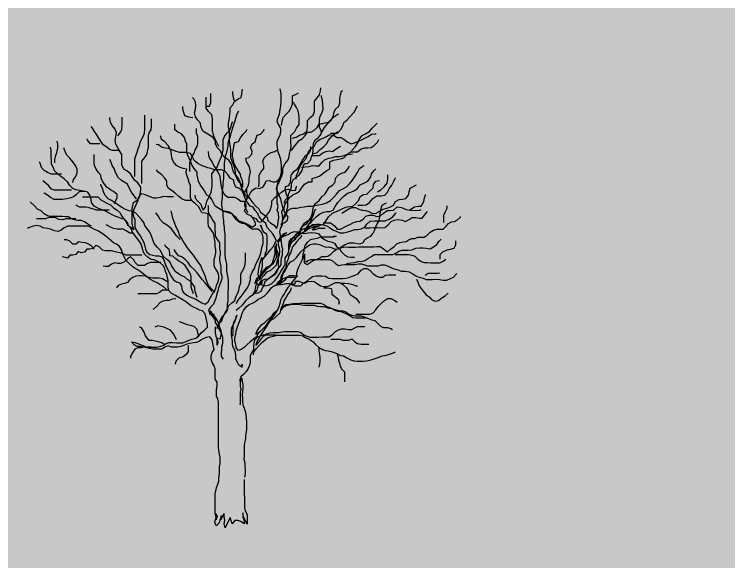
# Model space of a CAD drawing. Header units: centimetres. Extents: x 0 to 642158, y -847 to 649707.
# Drawn here: x 618043.47 to 618049.22, y 620519.72 to 620524.12 of the extents above; entities that cross this region are included whole.
import ezdxf

# ---------------------------------------------------------------- set-up
doc = ezdxf.new("R2010")
doc.units = ezdxf.units.CM
doc.header["$MEASUREMENT"] = 0
doc.layers.add('MEV_schema paysager_Ha', color=7, linetype='Continuous', lineweight=25, transparency=0.13)
doc.layers.add('MEV_vegetal_V', color=7, linetype='Continuous', lineweight=25)

# ---------------------------------------------------------------- blocks, each defined once
blk = doc.blocks.new('chataignier')
at = {"layer": 'MEV_vegetal_V'}
for points in [[(0.233, 23.665), (0.289, 23.889), (0.065, 24.113), (-0.103, 24.393), (-0.215, 24.617), (-0.215, 24.841), (-0.243, 25.065), (-0.327, 25.289), (-0.439, 25.569), (-0.523, 25.821), (-0.523, 26.353), (-0.551, 26.577), (-0.608, 26.801), (-0.635, 27.052), (-0.635, 27.668), (-0.692, 27.976), (-0.692, 28.256), (-0.635, 28.592), (-0.608, 28.872), (-0.579, 29.096), (-0.579, 29.32), (-0.383, 29.544), (-0.271, 29.768), (-0.019, 29.964), (0.205, 30.048), (0.233, 30.272), (0.261, 30.524), (0.289, 30.636)], [(0.569, 23.637), (0.569, 23.413), (0.625, 23.189), (0.793, 22.937), (1.017, 22.657), (1.213, 22.433), (1.437, 22.237), (1.549, 22.013), (1.801, 21.817), (2.025, 21.649), (2.053, 21.425), (2.277, 21.229), (2.501, 21.089), (2.67, 20.865), (2.754, 21.089), (2.782, 21.341), (2.838, 21.593), (2.81, 21.929), (2.726, 22.153), (2.782, 22.405), (2.726, 22.657), (2.726, 23.721), (2.754, 24.029), (2.838, 24.281), (2.95, 24.533), (3.034, 24.785), (3.034, 25.289), (2.978, 25.709), (2.894, 25.989), (2.782, 26.213), (2.726, 26.717), (2.726, 26.969), (2.81, 27.193), (2.922, 27.416), (2.978, 27.668), (2.978, 27.892), (2.81, 28.144), (2.726, 28.368), (2.754, 28.592), (2.894, 28.872), (2.922, 29.208), (2.978, 29.488), (3.006, 29.796), (3.006, 30.328), (2.95, 30.552), (2.922, 30.664)], [(3.79, 27.193), (4.042, 27.277), (4.294, 27.416), (4.574, 27.501), (4.798, 27.697), (4.854, 27.948), (4.854, 28.424), (5.022, 28.648), (5.246, 28.816), (5.33, 29.068), (5.33, 29.796), (5.526, 30.02), (5.694, 30.244), (5.75, 30.524), (5.778, 30.72)], [(-1.364, 26.605), (-1.532, 26.941), (-1.644, 27.164), (-1.756, 27.416), (-1.812, 27.724), (-1.812, 28.564), (-1.868, 28.844), (-2.092, 29.068), (-2.26, 29.292), (-2.26, 30.076)], [(-2.24, 29.449), (-2.034, 29.449), (-1.931, 29.689), (-1.931, 30.341)], [(-0.284, 29.826), (-0.353, 30.032), (-0.387, 30.341), (-0.387, 30.478)], [(3.034, 28.088), (3.062, 28.396), (3.146, 28.648), (3.342, 28.872), (3.566, 29.096), (3.706, 29.348), (3.79, 29.572), (3.79, 30.16), (4.042, 30.272), (4.21, 30.384)], [(3.23, 22.629), (3.286, 22.853), (3.482, 23.077), (3.538, 23.329), (3.65, 23.553), (3.734, 23.777), (3.734, 24.001), (3.818, 24.253), (4.07, 24.477), (4.294, 24.645), (4.462, 24.925), (4.546, 25.205), (4.63, 25.429), (4.854, 25.429), (5.05, 25.653), (5.134, 25.877), (5.218, 26.101), (5.246, 26.353), (5.246, 26.577), (5.274, 26.829), (5.386, 27.081), (5.61, 27.249), (5.807, 27.472), (5.834, 27.697), (5.694, 27.948), (5.694, 28.508), (5.723, 28.732), (5.863, 28.956), (5.947, 29.236), (5.89, 29.852), (5.834, 30.104), (5.834, 30.188)], [(5.807, 27.556), (6.031, 27.948), (6.255, 28.2), (6.507, 28.452), (6.675, 28.76), (6.703, 28.984), (6.815, 29.236), (7.039, 29.432), (7.123, 29.684), (7.123, 29.964), (7.151, 30.244), (7.235, 30.496), (7.319, 30.552)], [(0.429, 23.329), (0.261, 23.609), (0.177, 23.889), (0.121, 24.141), (0.009, 24.365), (-0.159, 24.589), (-0.355, 24.841), (-0.411, 25.065), (-0.495, 25.373), (-0.664, 25.653), (-0.944, 25.849), (-1.168, 26.073), (-1.252, 26.297), (-1.476, 26.521), (-1.616, 26.773), (-1.616, 26.997), (-1.756, 27.221), (-2.148, 27.472), (-2.484, 27.697), (-2.624, 28.004), (-2.652, 28.256), (-2.876, 28.48), (-3.016, 28.704), (-3.072, 28.984), (-3.016, 29.236), (-2.988, 29.488), (-3.016, 29.712), (-3.128, 29.964), (-3.212, 30.048)], [(3.062, 24.729), (3.09, 24.981), (3.174, 25.205), (3.286, 25.429), (3.482, 25.681), (3.566, 25.905), (3.594, 26.129), (3.65, 26.353), (3.706, 26.661), (3.678, 26.885), (3.678, 27.389), (3.958, 27.668), (4.07, 27.892), (4.266, 28.144), (4.266, 28.592), (4.238, 28.872), (4.182, 29.124), (4.07, 29.348), (3.93, 29.572), (3.874, 29.712)], [(-3.201, 28.626), (-3.475, 28.66), (-3.75, 28.763), (-3.852, 29.072), (-3.887, 29.278), (-3.887, 29.415)], [(-2.129, 22.477), (-2.129, 22.052), (-2.044, 21.839), (-1.917, 21.626), (-1.789, 21.414), (-1.661, 21.201), (-1.661, 20.776), (-1.619, 20.521), (-1.619, 20.309), (-1.491, 20.096), (-1.321, 19.883), (-1.321, 19.458), (-1.279, 19.246), (-1.279, 19.033), (-1.321, 18.821), (-1.321, 18.608), (-1.236, 18.183), (-1.236, 17.758), (-1.151, 17.545), (-1.151, 17.333), (-1.236, 17.12), (-1.406, 16.695), (-1.449, 16.482), (-1.534, 16.185), (-1.576, 15.972), (-1.746, 15.547), (-1.959, 15.335), (-2.087, 15.122), (-2.002, 14.867), (-1.789, 14.697), (-1.661, 14.484), (-1.619, 14.272), (-1.491, 14.059), (-1.491, 13.847), (-1.449, 14.059), (-1.321, 14.272), (-1.236, 14.484), (-1.109, 14.697), (-0.896, 14.909), (-0.768, 15.122), (-0.768, 15.547), (-0.726, 15.76), (-0.726, 16.44), (-0.683, 16.652), (-0.683, 17.163), (-0.726, 17.375), (-0.811, 17.885), (-0.811, 18.353), (-0.896, 18.778), (-0.938, 19.033), (-0.938, 20.479), (-0.981, 20.734), (-0.981, 20.946), (-1.024, 21.201), (-1.024, 21.414), (-1.066, 21.711), (-1.066, 21.924), (-1.109, 22.264), (-1.151, 22.477), (-1.151, 22.732), (-1.109, 22.987), (-1.109, 23.582), (-1.066, 23.837), (-1.066, 24.092), (-1.024, 24.347), (-1.024, 24.772), (-0.981, 24.985), (-0.981, 25.453), (-0.938, 25.708), (-0.896, 25.963), (-0.811, 26.218), (-0.726, 26.643), (-0.726, 26.856), (-0.641, 27.111), (-0.556, 27.323), (-0.513, 27.536), (-0.428, 27.791), (-0.343, 28.088), (-0.258, 28.343), (-0.173, 28.599), (-0.088, 28.896), (0.04, 29.109)], [(6.451, 27.556), (6.955, 27.556), (7.179, 27.808), (7.319, 28.06), (7.403, 28.284), (7.627, 28.48), (7.823, 28.704), (8.131, 29.04), (8.243, 29.264), (8.355, 29.46)], [(-10.933, 23.072), (-9.869, 23.072), (-9.657, 22.859), (-9.402, 22.732), (-9.189, 22.604), (-8.976, 22.519), (-8.764, 22.307), (-8.509, 22.137), (-8.296, 21.967), (-8.211, 21.754), (-8.041, 21.541), (-7.871, 21.329), (-7.786, 21.116), (-7.573, 20.946), (-7.318, 20.776), (-7.403, 20.989), (-7.445, 21.201), (-7.445, 22.264), (-7.36, 22.689), (-7.148, 22.817), (-6.935, 23.029), (-6.85, 23.54), (-6.85, 23.752), (-7.063, 24.05), (-7.275, 24.22), (-7.403, 24.432), (-7.573, 24.687), (-7.828, 24.9), (-8.041, 25.027), (-8.168, 25.325), (-8.168, 26.048), (-8.338, 26.303), (-8.466, 26.515), (-8.594, 26.771), (-8.636, 27.026), (-8.594, 27.281), (-8.551, 27.578), (-8.636, 27.833), (-8.849, 28.088), (-8.976, 28.301), (-9.019, 28.556), (-9.019, 28.641)], [(-8.45, 27.357), (-8.244, 27.631), (-8.176, 27.837), (-8.142, 28.146), (-8.142, 28.66)], [(-7.275, 24.517), (-7.275, 25.75), (-7.19, 25.963), (-7.105, 26.218), (-7.02, 26.473), (-6.935, 26.685), (-6.892, 26.898), (-6.807, 27.111), (-6.68, 27.323), (-6.595, 27.536), (-6.552, 27.833), (-6.552, 28.811)], [(3.734, 26.325), (3.874, 26.549), (4.07, 26.801), (4.266, 27.025), (4.49, 27.164), (4.686, 27.389), (4.854, 27.612), (5.078, 27.612), (5.302, 27.724), (5.526, 27.948), (5.666, 28.172), (5.975, 28.256), (6.311, 28.312), (6.535, 28.536), (6.759, 28.732), (6.983, 28.872), (7.039, 28.9)], [(-6.765, 24.007), (-6.765, 25.58), (-6.552, 25.835), (-6.425, 26.048), (-6.382, 26.26), (-6.297, 26.558), (-6.297, 27.366), (-6.254, 27.578), (-6.127, 27.791), (-6.084, 28.046), (-6.084, 28.556)], [(-0.13, 15.59), (-0.045, 15.802), (0.167, 16.057), (0.337, 16.27), (0.465, 16.482), (0.635, 16.695), (0.763, 16.95), (0.848, 17.29), (0.848, 17.503), (0.975, 17.8), (1.145, 18.098), (1.188, 18.31), (1.358, 18.608), (1.486, 18.863), (1.571, 19.118), (1.613, 19.373), (1.656, 19.586), (1.741, 19.798), (1.741, 20.224), (1.698, 20.436), (1.571, 20.649), (1.358, 20.819), (0.933, 20.819), (0.508, 21.159), (0.295, 21.201), (0.082, 21.286), (-0.13, 21.456), (-0.301, 21.669), (-0.428, 21.882), (-0.683, 21.967), (-1.024, 22.052), (-1.364, 22.264), (-1.619, 22.434), (-1.746, 22.647), (-1.874, 22.902), (-2.002, 23.114), (-2.214, 23.199), (-2.384, 23.497), (-2.512, 23.71), (-2.682, 23.922), (-2.81, 24.177), (-2.852, 24.39), (-2.895, 24.602), (-2.895, 24.815), (-3.107, 25.07), (-3.278, 25.325), (-3.363, 25.58), (-3.448, 25.793), (-3.575, 26.048), (-3.618, 26.303), (-3.618, 26.771), (-3.703, 26.983), (-3.788, 27.238), (-4.001, 27.493), (-4.256, 27.621), (-4.468, 27.791), (-4.468, 28.173)], [(-3.065, 23.199), (-3.022, 22.987), (-2.852, 22.774), (-2.64, 22.562), (-2.554, 22.349), (-2.469, 22.137), (-2.299, 22.349), (-2.257, 22.562), (-2.214, 22.774), (-2.087, 22.987), (-2.002, 23.199), (-1.917, 23.412), (-1.832, 23.837), (-1.832, 24.262), (-1.874, 24.475), (-1.874, 24.687), (-1.704, 24.9), (-1.491, 25.155), (-1.364, 25.495), (-1.279, 25.708), (-1.194, 25.92), (-1.109, 26.133), (-1.066, 26.388), (-1.066, 27.111), (-0.981, 27.323), (-0.811, 27.536), (-0.598, 27.791), (-0.513, 28.003), (-0.471, 28.216), (-0.386, 28.343)], [(7.935, 26.297), (8.215, 26.605), (8.383, 26.857), (8.467, 27.108), (8.691, 27.389), (8.915, 27.501), (9.196, 27.668), (9.392, 27.892), (9.588, 28.116), (9.728, 28.256)], [(-8.313, 26.328), (-8.828, 26.328), (-9.034, 26.396), (-9.239, 26.568), (-9.48, 26.739), (-9.651, 26.979), (-9.788, 27.185), (-9.926, 27.425), (-10.097, 27.665), (-10.235, 27.906), (-10.337, 28.008)], [(-3.405, 24.857), (-3.405, 25.495), (-3.32, 25.708), (-3.235, 25.92), (-3.107, 26.133), (-3.022, 26.388), (-2.895, 26.6), (-2.852, 26.813), (-2.852, 27.323), (-2.937, 27.536), (-2.937, 27.876)], [(0.317, 23.749), (0.317, 24.001), (0.289, 24.225), (0.177, 24.449), (0.149, 24.673), (-0.047, 24.953), (-0.187, 25.177), (-0.299, 25.401), (-0.355, 25.653), (-0.411, 25.877), (-0.411, 26.129), (-0.355, 26.409), (-0.327, 26.661), (-0.243, 26.885), (0.009, 26.969), (0.149, 27.221), (0.317, 27.445), (0.541, 27.697), (0.625, 27.836)], [(0.681, 22.965), (0.485, 23.189), (0.457, 23.441), (0.597, 23.665), (0.709, 23.917), (0.765, 24.141), (0.765, 24.365), (0.793, 24.617), (0.849, 24.841), (0.793, 25.065), (0.737, 25.289), (0.569, 25.541), (0.513, 25.793), (0.737, 25.849), (0.933, 26.073), (0.961, 26.297), (0.849, 26.521), (0.961, 26.801), (1.185, 26.941), (1.241, 27.193), (1.325, 27.416), (1.549, 27.472), (1.773, 27.724), (1.801, 27.836)], [(5.218, 26.129), (5.498, 26.157), (5.723, 26.409), (5.975, 26.577), (6.171, 26.801), (6.311, 27.052), (6.535, 27.304), (6.787, 27.528), (6.983, 27.668)], [(-9.72, 26.808), (-10.372, 26.808), (-10.578, 27.048), (-10.612, 27.151)], [(-4.553, 23.072), (-4.979, 23.072), (-5.234, 23.114), (-5.489, 23.029), (-5.744, 22.987), (-5.957, 22.987), (-6.595, 23.242), (-6.807, 23.284), (-7.02, 23.029), (-7.063, 22.817), (-7.148, 22.604), (-7.275, 22.349), (-7.36, 22.137), (-7.403, 21.924), (-7.36, 21.711), (-7.275, 21.499), (-7.275, 20.989), (-7.19, 20.776), (-7.063, 20.564), (-6.892, 20.351), (-6.765, 20.139), (-6.637, 19.883), (-6.552, 19.628), (-6.51, 19.416), (-6.425, 19.203), (-6.212, 19.033), (-5.999, 18.991), (-5.787, 18.948), (-5.574, 18.948), (-5.361, 18.863), (-5.234, 18.651), (-5.106, 18.31), (-5.021, 18.098), (-4.894, 17.885), (-4.809, 17.673), (-4.681, 17.46), (-4.553, 17.248), (-4.341, 17.12), (-4.128, 17.035), (-4.001, 16.823), (-3.958, 16.61), (-3.873, 16.397), (-3.618, 16.185), (-3.405, 16.057), (-2.98, 15.887), (-2.554, 15.632), (-2.342, 15.547), (-2.129, 15.717), (-1.959, 16.015), (-1.832, 16.227), (-1.704, 16.44), (-1.576, 16.652), (-1.534, 16.865), (-1.449, 17.078), (-1.364, 17.333), (-1.364, 17.545), (-1.449, 17.8), (-1.576, 18.013), (-1.704, 18.225), (-1.704, 18.693), (-1.619, 18.906), (-1.576, 19.161), (-1.576, 19.373), (-1.619, 19.586), (-1.619, 19.841), (-1.704, 20.266), (-1.746, 20.521), (-2.087, 21.031), (-2.129, 21.244), (-2.129, 21.882), (-2.342, 21.924), (-2.554, 21.967), (-2.682, 22.179), (-2.81, 22.392), (-3.022, 22.604), (-3.235, 22.774), (-3.363, 22.987), (-3.363, 23.88), (-3.448, 24.092), (-3.533, 24.347), (-3.618, 24.602), (-3.66, 24.815), (-3.618, 25.027), (-3.873, 25.07), (-4.128, 25.155), (-4.341, 25.283), (-4.553, 25.538), (-4.638, 25.75), (-4.681, 26.005), (-4.724, 26.26), (-4.809, 26.473), (-4.936, 26.685), (-5.149, 26.941), (-5.404, 27.111), (-5.446, 27.323), (-5.489, 27.366)], [(2.978, 21.173), (3.202, 21.257), (3.426, 21.425), (3.482, 21.649), (3.342, 21.873), (3.202, 22.097), (3.202, 22.349), (3.286, 22.573), (3.454, 22.797), (3.594, 23.021), (3.818, 23.217), (4.07, 23.329), (4.294, 23.469), (4.434, 23.693), (4.63, 23.973), (4.91, 24.141), (5.162, 24.141), (5.162, 24.365), (5.47, 24.449), (5.694, 24.533), (5.947, 24.729), (6.199, 24.925), (6.423, 25.037), (6.423, 25.541), (6.675, 25.653), (6.927, 25.709), (7.151, 25.737), (7.403, 25.821), (7.627, 26.045), (7.851, 26.241), (8.355, 26.241), (8.607, 26.437), (8.859, 26.521), (9.083, 26.521), (9.308, 26.549), (9.532, 26.689), (9.756, 26.913), (9.84, 27.108)], [(4.042, 24.309), (4.07, 24.589), (4.182, 24.841), (4.266, 25.065), (4.35, 25.289), (4.546, 25.541), (4.742, 25.765), (4.854, 26.017), (4.91, 26.241), (5.106, 26.465), (5.33, 26.661), (5.47, 26.941), (5.723, 27.137), (5.947, 27.193), (6.171, 27.304), (6.423, 27.445), (6.675, 27.416), (6.927, 27.249), (7.179, 27.249), (7.403, 27.137), (7.683, 26.913), (7.907, 26.801), (8.131, 26.857), (8.355, 26.969), (8.579, 27.052), (8.831, 27.164), (9.112, 27.304), (9.336, 27.472), (9.56, 27.501), (9.672, 27.501)], [(-1.534, 0.413), (-1.576, 0.668), (-1.619, 0.88), (-1.619, 2.241), (-1.534, 2.666), (-1.449, 2.921), (-1.364, 3.133), (-1.364, 3.388), (-1.321, 3.644), (-1.321, 4.154), (-1.279, 4.366), (-1.279, 4.791), (-1.321, 5.004), (-1.364, 5.302), (-1.406, 5.514), (-1.406, 8.66), (-1.449, 8.873), (-1.534, 9.085), (-1.534, 9.553), (-1.491, 9.808), (-1.491, 10.063), (-1.619, 10.275), (-1.619, 10.998), (-1.704, 11.211), (-1.832, 11.466), (-1.917, 11.678), (-1.917, 11.933), (-1.832, 12.146), (-1.704, 12.359), (-1.746, 12.571), (-1.789, 12.784), (-1.832, 13.039), (-2.002, 13.251), (-2.257, 13.209), (-2.512, 13.081), (-2.725, 12.954), (-2.937, 12.869), (-3.15, 12.826), (-3.405, 12.784), (-3.618, 12.741), (-3.83, 12.656), (-4.043, 12.571), (-4.256, 12.529), (-4.681, 12.529), (-4.936, 12.614), (-5.149, 12.529), (-5.361, 12.401), (-5.999, 12.401), (-6.254, 12.444), (-6.892, 12.571), (-7.105, 12.571), (-7.318, 12.699), (-7.488, 12.911), (-7.275, 12.869), (-7.063, 12.784), (-6.425, 12.529), (-5.744, 12.529), (-5.532, 12.571), (-5.276, 12.656), (-5.064, 12.784), (-4.851, 12.869), (-4.596, 12.869), (-4.341, 12.826), (-3.915, 12.826), (-3.278, 13.081), (-2.98, 13.166), (-2.767, 13.336), (-2.597, 13.549), (-2.384, 13.719), (-2.172, 13.932), (-2.172, 14.144), (-2.257, 14.569), (-2.342, 14.867), (-2.512, 15.08), (-2.725, 15.122), (-2.937, 15.25), (-3.15, 15.335), (-3.363, 15.462), (-3.618, 15.675), (-3.83, 15.802), (-4.468, 16.185), (-4.724, 16.312), (-4.894, 16.525), (-4.936, 16.823), (-4.936, 17.205), (-4.979, 17.418), (-5.021, 17.63), (-5.106, 17.843), (-5.149, 18.055), (-5.276, 18.268), (-5.489, 18.438), (-5.702, 18.566), (-5.914, 18.651), (-6.127, 18.693), (-6.34, 18.821), (-6.552, 19.033), (-6.68, 19.246), (-6.722, 19.458), (-6.85, 19.798), (-6.978, 20.011), (-7.148, 20.224), (-7.318, 20.436), (-7.445, 20.649), (-7.53, 20.861), (-7.701, 21.074), (-7.786, 21.286), (-7.956, 21.499), (-8.168, 21.541), (-8.381, 21.626), (-8.594, 21.711), (-8.806, 21.797), (-9.061, 21.924), (-9.274, 22.052), (-9.487, 22.137), (-9.699, 22.222), (-9.912, 22.307), (-10.125, 22.434), (-10.295, 22.689), (-10.337, 22.902), (-10.422, 23.199), (-10.55, 23.412), (-10.763, 23.455), (-10.975, 23.497), (-11.401, 23.582), (-11.613, 23.667), (-11.826, 23.88), (-11.996, 24.135), (-12.209, 24.347), (-12.464, 24.517), (-12.676, 24.687), (-12.889, 24.9), (-12.974, 25.113), (-13.102, 25.368), (-13.102, 25.58), (-13.144, 25.92), (-13.144, 26.345), (-13.187, 26.558)], [(-12.877, 25.47), (-12.877, 25.71), (-12.808, 25.985), (-12.739, 26.191), (-12.671, 26.499), (-12.671, 26.774), (-12.705, 26.979)], [(1.521, 21.117), (1.633, 20.865), (1.577, 21.089), (1.633, 20.865), (1.745, 20.641), (1.969, 20.473), (1.997, 20.249), (1.997, 19.773), (1.969, 19.549), (1.969, 19.325), (1.885, 19.101), (1.829, 18.877), (1.661, 18.653), (1.857, 18.877), (2.053, 19.129), (2.249, 19.353), (2.445, 19.577), (2.557, 19.801), (2.641, 20.025), (2.557, 20.249), (2.417, 20.473), (2.221, 20.697), (2.025, 20.921), (1.913, 21.201), (1.661, 21.425), (1.465, 21.677), (1.353, 21.901), (1.185, 22.125), (1.045, 22.349), (0.821, 22.433), (0.597, 22.741), (0.485, 22.965), (0.373, 23.245), (0.261, 23.497), (0.037, 23.693), (-0.187, 23.749), (-0.299, 24.029), (-0.327, 24.253), (-0.579, 24.393), (-0.748, 24.645), (-0.944, 24.869), (-1.196, 24.981), (-1.672, 24.981), (-1.924, 25.065), (-2.148, 25.121), (-2.596, 25.289), (-2.848, 25.429), (-3.1, 25.625), (-3.24, 25.905), (-3.352, 26.129), (-3.66, 26.185), (-4.109, 26.185), (-4.361, 26.269), (-4.641, 26.381), (-4.893, 26.465), (-5.117, 26.493), (-5.341, 26.549), (-5.593, 26.717), (-5.761, 26.745)], [(5.05, 26.605), (5.022, 26.325), (4.882, 26.101), (4.658, 25.905), (4.49, 25.681), (4.378, 25.457), (4.238, 25.205), (4.07, 24.981), (3.846, 24.813), (3.678, 24.589), (3.65, 24.365), (3.622, 24.113), (3.51, 23.861), (3.286, 23.777), (3.286, 23.525), (3.342, 23.273), (3.454, 23.049), (3.454, 22.349), (3.37, 22.125), (3.37, 21.901), (3.202, 21.621), (3.062, 21.341), (3.062, 21.117), (2.95, 20.893), (2.95, 20.865)], [(5.19, 25.989), (5.666, 25.989), (5.919, 26.157), (6.143, 26.269), (6.367, 26.297), (6.591, 26.269), (6.871, 26.465), (7.123, 26.605), (7.179, 26.633)], [(-11.613, 24.092), (-11.571, 24.305), (-11.401, 24.517), (-11.315, 24.772), (-11.315, 25.027), (-11.401, 25.24), (-11.613, 25.538), (-11.826, 25.793), (-12.038, 26.005), (-12.124, 26.218), (-12.209, 26.43), (-12.209, 26.515)], [(-2.12, 26.269), (-2.092, 25.989), (-2.008, 25.737), (-1.84, 25.513), (-1.728, 25.261), (-1.588, 25.037), (-1.448, 24.813), (-1.308, 24.561), (-1.252, 24.057), (-1.196, 23.721), (-1.112, 23.497), (-1, 23.273), (-0.748, 23.049), (-0.271, 23.049), (-0.047, 22.937), (0.177, 22.769), (0.401, 22.769), (0.513, 22.545), (0.513, 22.321), (0.401, 22.097), (0.625, 21.873), (0.849, 21.761), (1.045, 21.537), (1.185, 21.285), (1.185, 21.061), (0.961, 20.921), (0.737, 21.089), (0.513, 21.201), (0.261, 21.313), (0.037, 21.397), (-0.159, 21.621), (-0.383, 21.845), (-0.635, 22.013), (-0.86, 22.041), (-1.112, 22.097), (-1.28, 22.209)], [(1.437, 23.777), (1.465, 24.085), (1.465, 24.589), (1.577, 24.813), (1.773, 25.065), (1.773, 25.289), (1.717, 25.569), (1.801, 25.821), (2.081, 26.073), (2.305, 26.185), (2.557, 26.269), (2.698, 26.353)], [(4.434, 25.149), (4.686, 25.177), (4.966, 25.205), (5.19, 25.289), (5.442, 25.261), (5.666, 25.261), (5.863, 25.485), (6.087, 25.709), (6.339, 25.793), (6.591, 25.849), (6.815, 25.905), (7.067, 25.905), (7.347, 25.961), (7.571, 26.045), (7.851, 26.073), (7.991, 26.101)], [(-8.679, 22.604), (-8.594, 22.817), (-8.509, 23.029), (-8.509, 23.242), (-8.764, 23.455), (-8.976, 23.582), (-9.232, 23.752), (-9.402, 23.965), (-9.529, 24.177), (-9.614, 24.39), (-9.657, 24.602), (-9.827, 24.815), (-9.997, 25.07), (-10.082, 25.283), (-10.125, 25.495), (-10.125, 26.048)], [(-7.148, 22.944), (-7.318, 23.157), (-7.488, 23.412), (-7.658, 23.71), (-7.786, 23.965), (-8.211, 24.22), (-8.424, 24.432), (-8.551, 24.645), (-8.636, 24.857), (-8.721, 25.07), (-8.849, 25.283), (-8.934, 25.495), (-9.019, 25.708)], [(-12.396, 24.681), (-13.117, 24.681), (-13.391, 24.784), (-13.631, 24.921), (-13.803, 25.127), (-13.906, 25.436), (-13.94, 25.539)], [(3.09, 24.981), (3.09, 24.757), (3.034, 24.533), (2.922, 24.309), (2.838, 24.085), (2.698, 23.861), (2.641, 23.637), (2.754, 23.385), (2.866, 23.161), (2.95, 22.937), (3.006, 22.713), (3.062, 22.461), (3.118, 22.237), (3.034, 22.013), (3.062, 21.789), (3.09, 21.565), (3.062, 21.341), (3.062, 21.089), (2.922, 20.837), (2.894, 20.613), (2.922, 20.361), (2.95, 20.137), (3.006, 19.913), (3.034, 19.661), (3.09, 19.437), (3.062, 19.213), (3.062, 18.989), (3.006, 18.765), (2.978, 18.541), (2.978, 18.317), (2.81, 18.093), (2.698, 17.841), (2.501, 17.589), (2.053, 17.309), (1.829, 17.281), (1.605, 17.169), (1.549, 16.945), (1.829, 16.833), (2.109, 16.889), (2.333, 17.001), (2.557, 17.197), (2.726, 17.421), (2.894, 17.673), (3.006, 17.897), (3.174, 18.121), (3.286, 18.345), (3.286, 18.793), (3.454, 19.017), (3.538, 19.269), (3.594, 19.493), (3.65, 19.717), (3.762, 19.941), (3.986, 20.109), (4.154, 20.361), (4.322, 20.585), (4.35, 20.809), (4.518, 21.033), (4.798, 21.201), (4.966, 21.425), (5.106, 21.649), (5.19, 21.929), (5.218, 22.153), (5.274, 22.377), (5.414, 22.601), (5.666, 22.825), (5.863, 23.077), (6.087, 23.301), (6.227, 23.525), (6.367, 23.749), (6.591, 23.889), (6.787, 24.113), (6.815, 24.393), (7.011, 24.617), (7.263, 24.729), (7.487, 24.813), (7.683, 25.037), (7.795, 25.261)], [(3.034, 21.089), (3.118, 21.453), (3.23, 21.789), (3.37, 22.013), (3.594, 22.209), (3.818, 22.293), (4.098, 22.293), (4.378, 22.349), (4.602, 22.377), (4.854, 22.433), (5.106, 22.433), (5.358, 22.461), (5.61, 22.517), (5.89, 22.573), (6.171, 22.657), (6.451, 22.825), (6.703, 23.049), (6.871, 23.273), (7.095, 23.525), (7.319, 23.637), (7.571, 23.777), (7.795, 24.001), (7.991, 24.253), (8.187, 24.533), (8.355, 24.785), (8.495, 25.065), (8.719, 25.233), (8.831, 25.289)], [(-3.235, 22.817), (-3.703, 22.817), (-3.958, 22.944), (-4.171, 23.114), (-4.426, 23.327), (-4.638, 23.497), (-4.894, 23.667), (-5.021, 23.922), (-5.021, 24.177), (-5.149, 24.39), (-5.404, 24.645), (-5.617, 24.815), (-5.744, 24.985)], [(5.022, 21.201), (5.19, 21.425), (5.47, 21.705), (5.694, 21.873), (5.975, 22.013), (6.199, 22.041), (6.423, 22.041), (6.647, 22.153), (6.787, 22.405), (6.983, 22.685), (7.179, 22.909), (7.403, 23.133), (7.655, 23.329), (7.879, 23.413), (8.103, 23.497), (8.327, 23.637), (8.551, 23.917), (8.803, 24.029), (9.083, 24.169), (9.28, 24.477), (9.336, 24.701), (9.532, 24.925), (9.644, 25.037)], [(9.756, 23.441), (9.98, 23.581), (10.232, 23.777), (10.428, 24.029), (10.484, 24.309), (10.484, 24.617)], [(-11.698, 23.54), (-12.889, 23.54), (-13.102, 23.625), (-13.314, 23.88), (-13.612, 24.135), (-13.697, 24.22)], [(0.653, 21.957), (0.541, 22.209), (0.457, 22.461), (0.457, 22.685), (0.597, 22.909), (0.737, 23.133), (0.849, 23.357), (1.017, 23.581), (1.241, 23.721), (1.465, 23.665), (1.717, 23.749), (1.857, 23.973), (1.941, 24.197), (2.165, 24.225), (2.417, 24.141), (2.641, 24.141), (2.894, 24.365), (3.006, 24.449)], [(6.087, 20.865), (5.61, 20.865), (5.386, 20.753), (5.162, 20.753), (5.414, 20.949), (5.666, 21.005), (5.414, 20.977), (5.19, 20.893), (4.966, 20.865), (4.742, 20.697), (4.518, 20.585), (4.294, 20.417), (4.042, 20.193), (3.79, 20.165), (3.622, 19.941), (3.538, 19.689), (3.79, 19.969), (4.014, 20.109), (4.154, 20.333), (4.266, 20.557), (4.462, 20.781), (4.742, 20.893), (4.966, 21.005), (5.246, 21.033), (5.47, 21.033), (5.694, 21.089), (5.947, 21.145), (6.143, 21.369), (6.311, 21.677), (6.591, 21.929), (7.095, 22.153), (7.319, 22.265), (7.543, 22.349), (7.767, 22.405), (7.991, 22.405), (8.243, 22.601), (8.439, 22.853), (8.551, 23.105), (8.775, 23.245), (8.999, 23.273), (9.252, 23.497), (9.448, 23.721), (9.476, 23.945), (9.644, 24.169), (9.868, 24.225), (9.896, 24.225)], [(8.383, 22.489), (8.691, 22.489), (8.972, 22.517), (9.196, 22.685), (9.42, 22.965), (9.7, 23.161), (10.008, 23.161), (10.26, 23.189), (10.456, 23.413), (10.568, 23.637), (10.764, 23.889), (10.904, 24.169), (10.988, 24.393), (11.016, 24.421)], [(-2.895, 16.015), (-3.065, 16.525), (-3.065, 16.737), (-3.192, 16.95), (-3.363, 17.163), (-3.575, 17.29), (-3.788, 17.46), (-4.001, 17.545), (-4.213, 17.673), (-4.426, 17.843), (-4.553, 18.055), (-4.681, 18.268), (-4.809, 18.523), (-5.021, 18.693), (-5.276, 18.906), (-5.361, 19.118), (-5.489, 19.331), (-5.702, 19.543), (-5.914, 19.798), (-6.127, 20.394), (-6.212, 20.606), (-6.382, 20.819), (-6.552, 21.074), (-6.637, 21.286), (-6.807, 21.499), (-6.978, 21.711), (-7.19, 21.924), (-7.403, 22.052), (-7.658, 22.094), (-7.913, 22.179), (-8.126, 22.307), (-8.466, 22.519), (-8.679, 22.689), (-8.891, 22.817), (-9.146, 22.944), (-9.317, 23.157), (-9.444, 23.369), (-9.529, 23.667), (-9.657, 23.922), (-9.657, 23.965)], [(0.989, 21.649), (1.213, 21.565), (1.353, 21.341), (1.577, 21.313), (1.773, 21.537), (1.997, 21.789), (2.193, 22.069), (2.305, 22.349), (2.333, 22.573), (2.333, 22.797), (2.557, 23.021), (2.782, 23.189), (3.034, 23.413), (3.258, 23.581), (3.51, 23.609), (3.762, 23.525), (4.014, 23.553), (4.07, 23.805), (4.098, 23.861)], [(7.263, 21.929), (7.515, 22.097), (7.739, 22.237), (7.991, 22.321), (8.215, 22.321), (8.439, 22.209), (8.691, 22.153), (8.915, 22.125), (9.14, 22.041), (9.364, 21.929), (9.616, 21.901), (9.868, 22.041), (10.12, 22.209), (10.4, 22.293), (10.624, 22.349), (10.876, 22.489), (11.016, 22.741), (11.268, 22.881), (11.52, 22.909), (11.744, 22.965), (11.94, 23.189), (11.968, 23.441), (12.052, 23.693), (12.501, 23.917)], [(-10.72, 23.455), (-11.145, 23.455), (-11.358, 23.242), (-11.571, 23.072), (-11.826, 22.987), (-12.038, 22.944), (-12.336, 22.902), (-12.932, 22.902), (-13.187, 23.029), (-13.399, 23.199), (-13.612, 23.327), (-13.654, 23.369)], [(12.034, 22.177), (12.343, 22.383), (12.618, 22.418), (12.824, 22.418), (12.995, 22.761), (13.064, 23.001), (13.132, 23.206), (13.132, 23.241)], [(-10.295, 21.031), (-10.55, 21.159), (-10.805, 21.329), (-11.018, 21.414), (-11.273, 21.414), (-11.486, 21.456), (-11.698, 21.541), (-11.911, 21.669), (-12.124, 21.669), (-12.336, 21.711), (-13.187, 21.711), (-13.399, 21.754), (-13.612, 21.882), (-13.825, 22.094), (-14.08, 22.222), (-14.335, 22.477), (-14.548, 22.689), (-14.59, 22.732)], [(4.451, 20.36), (4.28, 20.154), (4.108, 19.948), (3.937, 19.742), (3.765, 19.536), (3.731, 19.331), (3.662, 19.125), (3.525, 18.919), (3.491, 18.713), (3.388, 18.507), (3.353, 18.302), (3.319, 18.096), (3.182, 17.89), (3.079, 17.684), (2.976, 17.444), (2.976, 17.238), (2.77, 17.067), (2.598, 16.861), (2.804, 17.032), (2.942, 17.238), (3.079, 17.444), (3.147, 17.684), (3.285, 17.89), (3.491, 18.302), (3.662, 18.507), (3.868, 18.61), (4.074, 18.816), (4.245, 19.022), (4.383, 19.228), (4.589, 19.399), (4.829, 19.605), (5.035, 19.742), (5.275, 19.776), (5.481, 19.776), (5.687, 19.742), (5.892, 19.639), (6.133, 19.536), (6.338, 19.571), (6.579, 19.502), (6.785, 19.399), (6.99, 19.434), (7.196, 19.571), (7.436, 19.708), (7.78, 19.845), (8.123, 19.845), (8.329, 19.811), (8.534, 19.776), (8.74, 19.879), (8.878, 20.085), (9.083, 20.222), (9.289, 20.325), (9.461, 20.531), (9.564, 20.771), (9.632, 20.977), (9.735, 21.183), (9.873, 21.389), (9.907, 21.594), (9.941, 21.869), (9.976, 22.075), (10.01, 22.28), (10.079, 22.486), (10.284, 22.623), (10.387, 22.658)], [(-9.061, 22.137), (-9.954, 22.137), (-10.465, 22.307), (-10.677, 22.349), (-11.145, 22.349), (-11.358, 22.477), (-11.401, 22.519)], [(-1.661, 16.397), (-1.874, 16.61), (-2.087, 16.865), (-2.257, 17.29), (-2.342, 17.545), (-2.427, 17.758), (-2.554, 18.055), (-2.64, 18.268), (-2.81, 18.481), (-3.15, 18.991), (-3.405, 19.288), (-3.575, 19.501), (-3.745, 19.756), (-3.873, 19.968), (-4.001, 20.181), (-4.128, 20.394), (-4.171, 20.606), (-4.298, 20.819), (-4.383, 21.031), (-4.511, 21.329), (-4.596, 21.584), (-4.638, 21.797), (-4.681, 22.009), (-4.724, 22.094)], [(3.538, 19.101), (3.538, 19.633), (3.566, 19.913), (3.706, 20.137), (3.93, 20.305), (4.126, 20.529), (4.35, 20.725), (4.462, 20.977), (4.602, 21.229), (4.826, 21.369), (5.05, 21.537), (5.19, 21.761), (5.414, 22.209), (5.302, 21.985), (5.246, 21.761), (5.134, 21.537), (5.022, 21.313), (4.686, 20.809), (4.574, 20.529), (4.686, 20.753), (4.938, 20.949), (5.19, 21.145), (5.47, 21.173), (5.694, 21.173), (5.947, 21.117), (6.171, 21.033), (6.395, 20.921), (6.619, 20.753), (6.899, 20.641), (7.123, 20.557), (7.403, 20.557), (7.683, 20.613), (7.907, 20.697), (8.131, 20.781), (8.355, 20.781), (8.607, 20.837), (8.859, 20.949), (8.999, 21.173), (9.252, 21.369), (9.56, 21.397), (10.288, 21.397), (10.568, 21.509), (10.82, 21.677), (11.044, 21.929), (11.072, 21.985)], [(5.947, 21.257), (6.451, 21.257), (6.731, 21.033), (6.927, 20.809), (7.151, 20.809), (7.599, 21.033), (7.851, 21.173), (8.075, 21.285), (8.299, 21.341), (8.523, 21.369), (8.747, 21.509), (8.943, 21.733), (9.168, 21.789), (9.448, 21.789), (9.7, 21.705), (9.952, 21.733), (10.176, 21.929), (10.428, 22.125), (10.652, 22.125), (10.876, 22.153), (11.128, 22.377), (11.436, 22.321), (11.772, 22.181), (12.08, 22.153), (12.389, 22.125), (12.725, 22.153), (12.809, 22.181)], [(14.402, 21.286), (14.402, 21.8), (14.505, 22.006), (14.642, 22.28), (14.642, 22.452)], [(-11.401, 21.541), (-12.081, 21.541), (-12.336, 21.456), (-12.591, 21.499), (-12.846, 21.626), (-13.314, 21.626), (-13.527, 21.541), (-14.165, 21.541)], [(-4.086, 20.096), (-4.341, 20.351), (-4.553, 20.649), (-4.724, 20.861), (-4.979, 21.074), (-5.276, 21.244), (-5.489, 21.499), (-5.617, 21.754), (-5.787, 21.967)], [(4.657, 18.645), (4.657, 19.056), (4.554, 18.85), (4.623, 18.645), (4.623, 18.439), (4.829, 18.336), (5.035, 18.473), (5.24, 18.61), (5.446, 18.679), (5.652, 18.747), (5.858, 18.885), (6.064, 18.885), (6.27, 18.919), (6.476, 19.056), (6.682, 19.262), (6.887, 19.399), (7.162, 19.502), (7.471, 19.571), (7.711, 19.536), (8.226, 19.536), (8.432, 19.571), (9.495, 19.571), (9.701, 19.605), (9.941, 19.605), (10.181, 19.434), (10.456, 19.228), (10.662, 19.399), (10.902, 19.571), (11.108, 19.776), (11.314, 19.879), (11.554, 19.914), (11.76, 19.948), (11.966, 20.085), (12.172, 20.154), (12.377, 20.154), (12.583, 20.257), (13.029, 20.257), (13.235, 20.394), (13.441, 20.6), (13.681, 20.737), (13.922, 20.806), (14.368, 20.806), (14.573, 21.011), (14.745, 21.217), (14.951, 21.32), (15.157, 21.354), (15.363, 21.457), (15.569, 21.663), (15.569, 21.697)], [(8.887, 20.893), (9.252, 20.893), (9.504, 20.921), (9.756, 20.921), (9.98, 20.893), (10.26, 20.921), (10.512, 21.117), (10.708, 21.341), (10.932, 21.453), (11.184, 21.481), (11.492, 21.453), (11.716, 21.341), (11.968, 21.481), (12.192, 21.621), (12.445, 21.621), (12.669, 21.593), (12.893, 21.593), (13.145, 21.901), (13.257, 22.041)], [(-5.064, 16.61), (-5.276, 16.78), (-5.489, 16.908), (-5.702, 17.035), (-5.957, 17.163), (-6.169, 17.29), (-6.425, 17.46), (-6.68, 17.673), (-6.892, 17.843), (-7.105, 17.97), (-7.318, 18.098), (-7.53, 18.268), (-7.743, 18.481), (-7.913, 18.693), (-8.041, 18.906), (-8.126, 19.118), (-8.168, 19.331), (-8.338, 19.586), (-8.551, 19.756), (-8.764, 19.841), (-9.146, 20.181), (-9.402, 20.394), (-9.614, 20.564), (-9.869, 20.691), (-10.082, 20.776), (-10.507, 21.031), (-11.953, 21.031), (-12.209, 20.904), (-12.421, 20.734), (-12.634, 20.649), (-12.889, 20.691), (-13.187, 20.819), (-13.399, 20.861), (-13.697, 20.904), (-13.91, 21.031), (-14.165, 21.074), (-14.463, 20.989), (-14.718, 20.904), (-14.803, 20.861)], [(-7.403, 20.521), (-7.615, 20.521), (-7.871, 20.691), (-8.083, 20.819), (-8.509, 20.819), (-8.764, 20.861), (-8.976, 20.946), (-9.189, 21.074), (-9.274, 21.116)], [(2.81, 19.941), (3.034, 20.053), (2.81, 19.997), (2.922, 20.249), (3.174, 20.473), (3.398, 20.585), (3.174, 20.361), (2.922, 20.109), (2.698, 19.941), (2.95, 20.193), (3.23, 20.333), (3.482, 20.445), (3.706, 20.585), (3.958, 20.641), (4.182, 20.613), (4.434, 20.529), (4.658, 20.501), (4.882, 20.557), (5.134, 20.585), (5.386, 20.557), (5.61, 20.501), (5.807, 20.249), (6.031, 20.081), (6.283, 19.969), (6.507, 19.913), (6.731, 19.829), (6.871, 19.605), (7.095, 19.465), (7.207, 19.241), (7.459, 18.989), (7.683, 18.877), (7.935, 18.849), (8.131, 18.849)], [(-10.125, 19.416), (-10.295, 19.628), (-10.507, 19.756), (-10.72, 19.841), (-10.975, 19.883), (-11.188, 19.926), (-11.401, 19.756), (-11.613, 19.756), (-11.826, 19.968), (-12.038, 20.053), (-12.209, 20.053)], [(6.647, 20.325), (6.853, 20.325), (6.647, 20.257), (5.755, 20.257), (5.515, 20.154), (5.275, 20.119), (5.035, 20.051), (4.829, 19.879), (4.657, 19.674), (4.623, 19.468), (4.589, 19.262), (4.52, 19.022), (4.486, 18.816), (4.451, 18.61), (4.245, 18.199), (4.142, 17.959), (4.074, 17.753), (4.04, 17.444), (3.799, 17.135), (3.662, 16.93), (3.456, 16.724), (3.319, 16.484), (3.216, 16.278), (3.079, 16.072), (2.942, 15.832), (2.907, 15.592), (2.839, 15.352), (2.736, 15.146), (2.598, 14.94), (2.461, 14.734), (2.324, 14.529), (2.152, 14.323), (1.981, 14.083), (1.775, 13.877), (1.569, 13.671), (1.363, 13.465), (1.26, 13.259), (1.02, 13.054), (0.814, 12.916), (0.608, 12.711), (0.402, 12.505), (0.196, 12.368), (-0.009, 12.299), (-0.147, 12.505), (-0.181, 12.711), (-0.25, 12.951), (-0.25, 13.191), (-0.181, 13.431), (-0.147, 13.671), (-0.078, 13.877), (0.025, 14.22), (0.128, 14.46), (0.196, 14.666), (0.265, 14.906), (0.368, 15.112), (0.54, 15.352), (0.745, 15.523), (0.986, 15.626), (1.192, 15.729), (1.397, 15.901), (1.603, 16.003), (1.809, 16.106), (2.015, 16.312), (2.187, 16.518), (2.324, 16.724), (2.53, 16.861), (2.736, 16.895), (2.976, 17.135), (3.147, 17.341), (3.353, 17.41), (3.559, 17.444), (3.971, 17.444), (4.177, 17.513), (3.902, 17.547), (3.593, 17.547), (3.388, 17.444), (3.25, 17.238), (3.01, 17.032), (2.804, 16.895), (3.01, 16.93), (3.353, 16.998), (3.559, 16.998), (3.765, 16.895), (3.971, 16.827), (4.383, 16.827), (4.554, 17.032), (4.794, 17.17), (5, 17.341), (5.206, 17.478), (5.446, 17.547), (5.858, 17.547), (6.098, 17.513), (6.338, 17.375), (6.579, 17.341), (7.334, 17.341), (7.539, 17.375), (7.745, 17.41), (7.985, 17.513), (8.191, 17.581), (8.397, 17.684), (8.603, 17.924), (8.809, 18.062), (9.015, 18.062), (9.221, 17.924), (9.461, 17.684), (9.701, 17.513), (9.907, 17.444), (10.113, 17.444), (10.319, 17.581), (10.525, 17.616), (11.039, 17.616)], [(7.574, 18.404), (7.883, 18.439), (8.157, 18.473), (8.397, 18.542), (8.672, 18.576), (8.878, 18.61), (9.083, 18.747), (9.324, 18.885), (9.53, 19.022), (10.833, 19.022), (11.039, 19.125), (11.245, 19.262), (11.485, 19.331), (11.897, 19.331), (12.172, 19.365), (12.446, 19.468), (12.721, 19.502), (12.926, 19.502), (13.167, 19.468), (13.441, 19.434), (13.681, 19.571), (13.922, 19.742), (14.059, 19.948), (14.23, 20.119)], [(-6.765, 18.991), (-7.871, 18.991), (-8.083, 19.076), (-8.296, 19.161), (-8.551, 19.203), (-8.891, 19.288), (-9.317, 19.288), (-9.529, 19.331), (-9.784, 19.586), (-9.997, 19.671), (-10.21, 19.458), (-10.422, 19.416), (-10.635, 19.416), (-10.805, 19.203), (-11.018, 19.161), (-11.23, 19.246), (-11.401, 19.033), (-11.613, 18.991), (-11.826, 18.991), (-11.996, 18.778), (-12.294, 18.863), (-12.336, 18.863)], [(-3.15, 16.27), (-3.235, 16.525), (-3.32, 16.737), (-3.32, 17.503), (-3.405, 17.758), (-3.575, 18.013), (-3.745, 18.268), (-3.958, 18.438), (-4.171, 18.566), (-4.383, 18.736), (-4.596, 18.906), (-4.809, 18.948), (-4.809, 19.161), (-4.851, 19.373), (-5.064, 19.543), (-5.149, 19.713)], [(2.641, 19.801), (2.641, 18.793), (2.529, 18.569), (2.417, 18.345), (2.193, 18.233), (1.941, 18.121), (1.745, 17.869), (1.577, 17.645), (1.437, 17.421), (1.381, 17.645), (1.409, 17.869), (1.465, 18.149), (1.493, 18.373), (1.577, 18.597), (1.633, 18.821), (1.661, 18.513), (1.661, 18.289), (1.633, 18.037), (1.577, 17.813), (1.549, 17.589), (1.521, 17.365), (1.297, 17.365), (1.185, 17.141), (1.409, 17.393), (1.633, 17.589), (1.829, 17.813), (1.997, 18.037), (2.221, 18.205), (2.389, 18.429), (2.473, 18.681), (2.529, 18.905), (2.585, 19.129), (2.585, 19.633), (2.754, 19.129), (2.754, 18.877), (2.782, 18.569), (2.782, 18.345), (2.81, 18.121), (2.641, 17.869), (2.529, 17.645), (2.305, 17.477), (2.081, 17.309), (1.857, 17.113), (1.773, 16.889), (1.661, 16.665), (1.577, 16.441), (1.353, 16.329), (1.129, 16.273), (1.325, 16.525), (1.381, 16.805), (1.493, 17.029), (1.633, 17.253), (1.633, 17.029), (1.409, 16.833), (1.269, 17.113), (1.213, 16.889), (1.185, 16.637), (1.129, 16.413), (0.989, 16.189), (0.765, 16.021), (0.513, 15.797), (0.261, 15.489), (0.009, 15.237), (-0.159, 15.097)], [(2.782, 19.941), (2.782, 19.717), (2.866, 19.493), (2.894, 19.269), (2.866, 19.017), (2.754, 18.737), (2.698, 18.513), (2.641, 18.289), (2.445, 18.065), (2.221, 17.897), (1.969, 17.785), (1.773, 17.561), (1.577, 17.337), (1.353, 17.197), (1.129, 17.029), (1.129, 17.001)], [(14.162, 18.713), (14.162, 19.022), (14.333, 19.228), (14.642, 19.365), (14.882, 19.399), (15.122, 19.468), (15.26, 19.708), (15.26, 19.982)], [(-1.832, 16.44), (-2.129, 16.78), (-2.342, 17.035), (-2.512, 17.248), (-2.682, 17.46), (-2.895, 17.758), (-3.107, 17.97), (-3.363, 18.225), (-3.533, 18.481), (-3.745, 18.693), (-3.958, 18.863), (-4.213, 18.948), (-4.383, 19.203), (-4.511, 19.373)], [(-1.746, 14.867), (-1.704, 14.612), (-1.576, 14.399), (-1.746, 14.612), (-1.874, 14.824), (-1.959, 15.08), (-1.832, 14.867), (-1.619, 14.612), (-1.491, 14.399), (-1.406, 14.187), (-1.194, 14.357), (-1.024, 14.782), (-0.896, 14.994), (-0.768, 15.207), (-0.683, 15.42), (-0.471, 15.632), (-0.258, 15.802), (-0.173, 16.057), (-0.045, 16.312), (0.04, 16.525), (0.082, 16.78), (0.167, 17.035), (0.167, 17.673), (0.295, 17.885), (0.422, 18.14), (0.465, 18.353), (0.508, 18.608), (0.508, 19.161)], [(-5.446, 18.481), (-6.169, 18.481), (-6.382, 18.395), (-6.595, 18.268), (-7.02, 18.268), (-7.233, 18.481), (-7.36, 18.693), (-7.573, 18.863), (-7.786, 18.736), (-7.998, 18.523), (-8.253, 18.395), (-8.466, 18.395), (-8.679, 18.438), (-8.891, 18.353), (-9.104, 18.183), (-9.317, 18.183), (-9.487, 18.225)], [(4.863, 18.507), (4.657, 18.507), (4.897, 18.61), (5.103, 18.679), (6.373, 18.679), (6.579, 18.61), (6.819, 18.404), (7.025, 18.267), (7.265, 18.302), (7.471, 18.336), (8.157, 18.336), (8.397, 18.37), (8.637, 18.37), (8.843, 18.302), (9.049, 18.233), (9.804, 18.233), (10.044, 18.302), (10.25, 18.302), (10.456, 18.233), (10.73, 18.096), (10.936, 18.027), (11.211, 17.959), (11.417, 17.856), (11.726, 17.856), (11.966, 17.821), (12.24, 17.684), (12.446, 17.547), (12.686, 17.444), (12.961, 17.375), (13.167, 17.273), (13.613, 17.273), (13.853, 17.307), (14.127, 17.273), (14.368, 17.238), (14.608, 17.238), (14.882, 17.341), (15.088, 17.444), (15.294, 17.684), (15.328, 17.718)], [(11.005, 19.022), (11.931, 19.022), (12.172, 18.988), (12.377, 18.919), (12.583, 18.713), (12.824, 18.542), (13.029, 18.473), (13.235, 18.473), (13.475, 18.439), (14.127, 18.439), (14.368, 18.576), (14.539, 18.713)], [(-4.979, 17.12), (-5.319, 17.333), (-5.574, 17.375), (-5.999, 17.375), (-6.254, 17.418), (-6.51, 17.503), (-6.765, 17.545), (-6.978, 17.545), (-7.19, 17.503), (-7.403, 17.418), (-7.615, 17.29), (-7.786, 17.078), (-7.998, 16.993), (-8.211, 16.95), (-8.424, 16.865), (-8.551, 16.695)], [(13.098, 17.581), (13.304, 17.718), (13.956, 17.718), (14.127, 17.753)], [(3.765, 16.964), (3.971, 16.964), (4.005, 17.17), (4.245, 17.17), (4.451, 17.067), (4.657, 17.032), (4.863, 17.135), (5.103, 17.17), (5.309, 17.135), (5.515, 16.998), (5.755, 16.827), (5.961, 16.792), (6.167, 16.792), (6.373, 16.827), (6.613, 16.964), (6.819, 17.067), (7.059, 17.067), (7.265, 17.032), (7.471, 17.032), (7.745, 16.998), (8.02, 16.93), (8.226, 16.827), (8.363, 16.827)], [(12.48, 17.307), (12.583, 17.101), (12.686, 16.827), (12.961, 16.449), (13.167, 16.209), (13.373, 16.072), (13.544, 15.866), (13.784, 15.763), (14.024, 15.798), (14.265, 16.003), (14.505, 16.141), (14.711, 16.312)], [(3.696, 16.69), (3.628, 16.449), (3.456, 16.244), (3.353, 16.038), (3.216, 15.832), (3.147, 15.592), (3.044, 15.352), (2.976, 15.146), (3.044, 15.352), (3.319, 15.523), (3.559, 15.558), (3.834, 15.592), (4.074, 15.592), (4.314, 15.626), (5.789, 15.626), (5.995, 15.523), (6.201, 15.386), (6.407, 15.318), (6.613, 15.215), (6.853, 15.146), (7.128, 15.077), (7.334, 15.077), (7.539, 15.009), (7.745, 14.837), (7.951, 14.769), (8.191, 14.734), (8.603, 14.734), (8.809, 14.666), (9.358, 14.46), (9.564, 14.391), (9.77, 14.186), (9.976, 14.014), (10.181, 13.911), (10.456, 13.911), (10.696, 13.843), (10.799, 13.774)], [(5.995, 16.69), (6.27, 16.69), (6.51, 16.655), (6.544, 16.449), (6.544, 16.244), (6.75, 16.106), (6.99, 15.901), (7.059, 15.66), (7.025, 15.523)], [(7.128, 17.032), (7.334, 16.93), (7.574, 16.69), (7.711, 16.449), (7.814, 16.244), (8.02, 16.106), (8.26, 15.935), (8.432, 15.729), (8.5, 15.626)], [(-4.894, 16.525), (-5.319, 16.525), (-5.532, 16.355), (-5.744, 16.27), (-7.063, 16.27)], [(-4.383, 15.93), (-4.638, 15.887), (-4.851, 15.802), (-5.064, 15.802), (-5.276, 15.76), (-5.489, 15.675), (-5.744, 15.377), (-5.957, 15.207), (-5.999, 15.165)], [(8.226, 14.837), (9.221, 14.837), (9.461, 14.94), (9.632, 15.146), (9.804, 15.386), (10.01, 15.592), (10.25, 15.798), (10.456, 15.935), (10.696, 15.935), (10.971, 15.798), (11.142, 15.695)], [(8.912, 14.563), (8.26, 14.563), (8.02, 14.597), (7.814, 14.734), (7.608, 14.837), (7.402, 14.94), (7.196, 15.009), (6.99, 15.043), (6.785, 15.112), (6.579, 15.215), (6.373, 15.249), (6.167, 15.318), (5.961, 15.352), (5.755, 15.352), (5.549, 15.386), (5.343, 15.455), (4.657, 15.455), (4.417, 15.489), (4.211, 15.523), (3.765, 15.523), (3.559, 15.489), (3.353, 15.42), (3.113, 15.318), (2.942, 15.112), (2.907, 14.906), (2.701, 14.734), (2.495, 14.529), (2.29, 14.46), (2.324, 14.7), (2.53, 14.872), (2.701, 15.077), (2.427, 14.872), (2.29, 14.666), (2.187, 14.426), (2.015, 14.186), (1.878, 13.946), (1.672, 13.774), (1.432, 13.568), (1.226, 13.431), (1.294, 13.637), (1.466, 13.877), (1.638, 14.117), (1.843, 14.254), (2.049, 14.46), (2.255, 14.631), (2.29, 14.426), (2.084, 14.186), (1.946, 13.946), (1.672, 13.534), (1.535, 13.328), (1.26, 12.848), (1.226, 12.642), (1.466, 12.916), (1.603, 13.122), (1.775, 13.328), (1.981, 13.465), (2.221, 13.534), (2.427, 13.568), (2.839, 13.568), (3.079, 13.603), (3.285, 13.637), (4.177, 13.637), (4.383, 13.568), (4.589, 13.397), (4.794, 13.294), (5, 13.225), (5.652, 13.225), (5.892, 13.259), (6.338, 13.259), (6.579, 13.397), (6.819, 13.637), (7.025, 13.74), (7.231, 13.808), (7.471, 13.808), (7.711, 13.774), (7.951, 13.774), (8.157, 13.877), (8.363, 13.98), (8.843, 13.98), (8.878, 13.946)], [(0.265, 11.099), (0.265, 11.339), (0.231, 11.133), (0.025, 11.27), (-0.078, 11.51), (-0.181, 11.716), (-0.181, 11.956), (-0.215, 12.162), (-0.284, 12.368), (-0.387, 12.574), (-0.421, 12.779), (-0.421, 12.985), (-0.455, 13.225), (-0.49, 13.431), (-0.49, 13.671), (-0.455, 13.911), (-0.353, 14.117), (-0.25, 14.323), (-0.181, 14.563), (-0.112, 14.769), (-0.215, 14.494), (-0.353, 14.254), (-0.387, 14.014), (-0.387, 13.534), (-0.421, 13.328), (-0.455, 13.294)], [(-2.81, 13.336), (-2.852, 13.549), (-2.895, 13.762), (-3.107, 13.974), (-3.363, 14.059), (-3.575, 14.102), (-4.001, 14.272), (-4.128, 14.314)], [(-1.622, 13.946), (-1.622, 13.534), (-1.588, 13.294), (-1.485, 13.088), (-1.451, 12.882), (-1.485, 12.676), (-1.485, 13.157), (-1.279, 13.122), (-1.176, 13.465), (-1.21, 13.671), (-1.313, 13.911), (-1.348, 14.117), (-1.416, 13.911), (-1.313, 13.705), (-1.176, 13.431), (-1.107, 13.225), (-1.107, 12.779), (-1.176, 12.539), (-1.176, 12.333), (-1.21, 12.128), (-1.21, 11.888), (-1.073, 11.682)], [(-5.149, 12.699), (-5.361, 12.826), (-5.617, 12.911), (-6.042, 12.996), (-6.254, 12.996), (-6.51, 13.336), (-6.637, 13.634), (-6.807, 13.889), (-6.935, 13.932)], [(-4.341, 13.039), (-4.426, 13.251), (-4.553, 13.464), (-4.766, 13.719), (-5.021, 13.847), (-5.234, 13.932), (-5.446, 13.974), (-5.659, 14.017), (-5.872, 13.932)], [(2.633, 13.362), (1.741, 13.362), (1.535, 13.294), (1.329, 13.225), (1.123, 13.019), (1.089, 12.779), (1.054, 12.574), (1.054, 12.333), (0.917, 12.128), (0.814, 11.922), (0.814, 11.476), (0.78, 11.27), (0.677, 11.03), (0.54, 10.824), (0.368, 10.618), (0.162, 10.447), (0.094, 10.241), (0.128, 10.035), (0.128, 9.795), (0.162, 9.589), (0.128, 9.384), (0.128, 8.526), (0.094, 8.457)], [(1.054, 11.99), (1.089, 12.196), (1.26, 12.436), (1.466, 12.642), (1.638, 12.848), (1.843, 13.019), (2.049, 13.191), (2.255, 13.259), (2.461, 13.294), (2.701, 13.362), (4.314, 13.362), (4.52, 13.328), (4.76, 13.191), (4.966, 13.088), (5.24, 12.916), (5.412, 12.711), (5.618, 12.539), (5.892, 12.368), (6.098, 12.299), (6.304, 12.265), (6.51, 12.231), (6.716, 12.162), (6.956, 12.059), (7.162, 11.956), (7.368, 11.922), (7.608, 11.785), (7.883, 11.647), (8.088, 11.579), (8.329, 11.544), (8.74, 11.544), (8.981, 11.579), (9.221, 11.613), (9.461, 11.682), (9.873, 11.819), (10.079, 11.922), (10.284, 11.956), (10.525, 12.025), (10.73, 12.093), (10.936, 12.162), (11.005, 12.196)], [(6.476, 13.088), (7.128, 13.088), (7.334, 13.019), (7.745, 13.019), (7.951, 13.122), (8.157, 12.916), (8.363, 12.779), (8.603, 12.745), (9.152, 12.745)], [(-6.127, 12.529), (-6.595, 12.529), (-6.807, 12.486), (-7.063, 12.486), (-7.275, 12.401), (-7.445, 12.104), (-7.573, 11.848), (-7.573, 11.763)], [(-3.533, 12.656), (-3.533, 12.231), (-3.66, 12.019), (-3.873, 11.848), (-4.171, 11.763), (-4.383, 11.551), (-4.426, 11.338)], [(5.652, 12.505), (5.652, 12.265), (5.687, 11.99), (5.721, 11.75), (5.721, 11.544), (5.687, 11.339), (5.652, 11.133)], [(6.922, 12.025), (6.99, 11.819), (7.025, 11.613), (7.093, 11.407), (7.128, 11.202), (7.265, 10.996), (7.436, 10.79), (7.436, 10.104)], [(0.152, 10.105), (0.242, 10.353), (0.264, 10.128), (0.309, 9.903), (0.309, 9.655), (0.287, 9.43), (0.264, 9.182), (0.287, 8.935), (0.287, 8.709), (0.309, 8.484), (0.399, 8.259), (0.467, 8.034), (0.512, 7.809), (0.535, 7.539), (0.557, 7.268), (0.557, 6.796), (0.535, 6.57), (0.489, 6.323), (0.489, 6.098), (0.422, 5.827), (0.399, 5.602), (0.399, 4.904), (0.377, 4.679), (0.444, 4.409), (0.444, 4.161), (0.467, 3.914), (0.467, 3.666), (0.422, 3.418)], [(0.394, 3.237), (0.394, 2.218), (0.431, 1.999), (0.431, 1.27), (0.467, 1.052), (0.613, 0.797), (0.613, 0.105), (0.467, 0.36), (0.358, 0.615), (0.321, 0.906), (0.321, 0.615), (0.394, 0.36), (0.394, 0.141), (0.176, 0.287), (-0.043, 0.36), (-0.262, 0.36), (-0.444, 0.141), (-0.517, 0.36), (-0.589, 0.578), (-0.662, 0.36), (-0.845, 0.068), (-0.918, -0.15), (-0.99, 0.141), (-0.954, 0.396), (-0.99, 0.651), (-0.99, 0.87), (-1.136, 0.651), (-1.209, 0.433), (-1.209, 0.688), (-1.282, 0.433), (-1.355, 0.214), (-1.537, -0.004), (-1.646, 0.214), (-1.61, 0.433), (-1.537, 0.651), (-1.573, 0.87), (-1.5, 0.651), (-1.573, 0.433), (-1.646, 0.36)]]:
    blk.add_lwpolyline(points, dxfattribs=at)

msp = doc.modelspace()

# ---------------------------------------------------------------- hatches: boundary and pattern name
at = {"layer": 'MEV_schema paysager_Ha', "true_color": 0xffffff, "transparency": 33554687}
h = msp.add_hatch(color=7, dxfattribs=at)
h.dxf.hatch_style = 1
h.paths.add_polyline_path([(618032.2509, 620761.0545), (618095.8946, 620761.0545), (618095.8946, 620456.2675), (618032.2509, 620456.2675)])

# ---------------------------------------------------------------- block references
at = {"layer": 'MEV_vegetal_V', "xscale": 0.1145793031942002, "yscale": 0.1145793031942002, "zscale": 0.1145793031942002}
msp.add_blockref('chataignier', (618045.2755, 620520.0118), dxfattribs=at)

doc.saveas('drawing.dxf')
